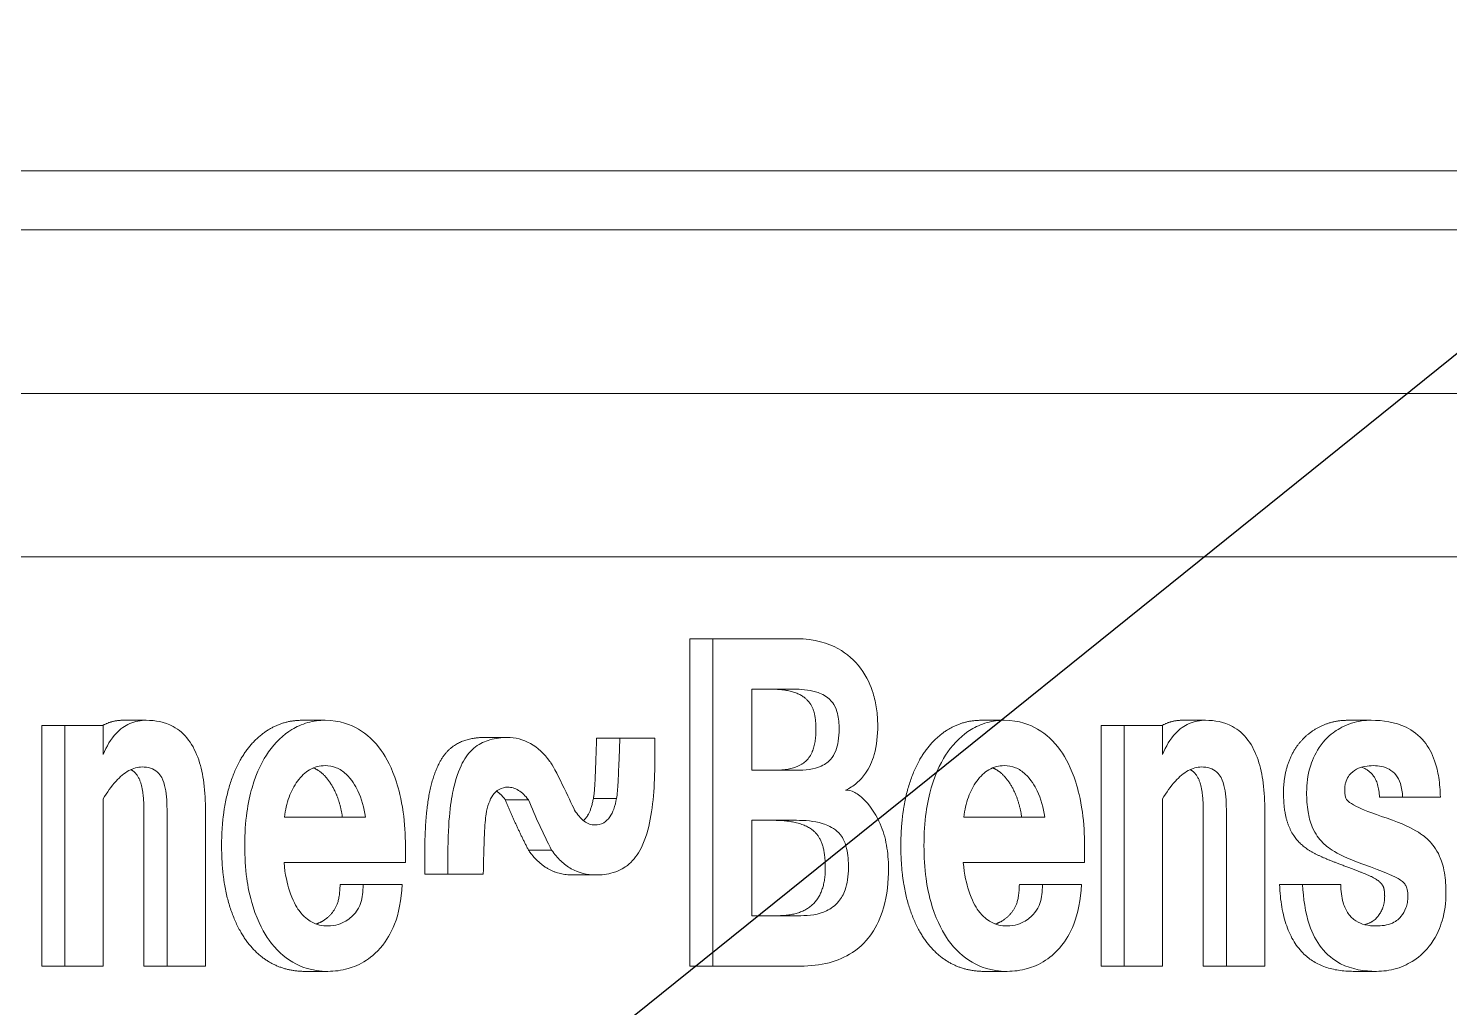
# Model space of a CAD drawing. Header units: inches. Extents: x 20 to 536, y 8 to 344.
# Drawn here: x 293.986 to 296.158, y 112.837 to 114.333 of the extents above; entities that cross this region are included whole.
import ezdxf

# ---------------------------------------------------------------- set-up
doc = ezdxf.new("R2010")
doc.units = ezdxf.units.IN
doc.header["$LTSCALE"] = 16
doc.header["$MEASUREMENT"] = 0
doc.layers.add('Symbol (ANSI)', color=7, linetype='Continuous', lineweight=25)
doc.layers.add('Visible (ANSI)', color=7, linetype='Continuous', lineweight=50)
doc.styles.add('Standard D-E', font='arial.ttf')
doc.dimstyles.new('in [mm] D-E NeptuneBenson$7', dxfattribs={"dimscale": 16, "dimtxt": 0.15, "dimasz": 0.098425, "dimexe": 0.125, "dimexo": 0.063, "dimgap": 0.031496, "dimtad": 0, "dimtih": 1, "dimtoh": 1, "dimdec": 4, "dimrnd": 1e-08, "dimzin": 3, "dimdsep": 46, "dimlunit": 5, "dimtxsty": 'Standard D-E', "dimcen": 0.09, "dimdle": 0.393701, "dimclrd": 256, "dimclre": 256, "dimclrt": 256, "dimadec": 1, "dimazin": 1, "dimtfac": 1, "dimtofl": 0, "dimtmove": 0, "dimatfit": 3, "dimfxl": 1, "dimfrac": 1, "dimtolj": 1, "dimtzin": 4, "dimlwd": -1, "dimlwe": -1, "dimarcsym": 0})

msp = doc.modelspace()

# ---------------------------------------------------------------- linework, layer by layer
at = {"layer": 'Visible (ANSI)', "linetype": 'Continuous', "lineweight": 18}
for p, q in [((299.15439, 114.11565), (290.10342, 114.11565)), ((290.05746, 114.02565), (299.6034, 114.02565)), ((290.65408, 113.77562), (299.00678, 113.77562)), ((292.57652, 113.52562), (297.08433, 113.52562)), ((294.9965, 112.90062), (294.9965, 113.40062)), ((294.9965, 113.40062), (295.03186, 113.40062)), ((295.03186, 113.40062), (295.03186, 112.90062)), ((295.15961, 113.40062), (295.03186, 113.40062)), ((295.09162, 113.3237), (295.15531, 113.3237)), ((295.09162, 113.19971), (295.09162, 113.3237)), ((294.00644, 112.90062), (294.00644, 113.26803)), ((294.00644, 113.26803), (294.04179, 113.26803)), ((294.10012, 113.26803), (294.04179, 113.26803)), ((294.04179, 113.26803), (294.04179, 112.90062)), ((294.10012, 113.224), (294.10012, 113.26803)), ((294.13061, 113.27612), (294.16596, 113.27612)), ((294.40385, 113.27612), (294.43921, 113.27612)), ((295.44187, 113.27612), (295.47722, 113.27612)), ((295.62529, 112.90062), (295.62529, 113.26803)), ((295.62529, 113.26803), (295.66065, 113.26803)), ((295.71897, 113.26803), (295.66065, 113.26803)), ((295.66065, 113.26803), (295.66065, 112.90062)), ((295.71897, 113.224), (295.71897, 113.26803)), ((295.74946, 113.27612), (295.78482, 113.27612)), ((296.00267, 113.27612), (296.03802, 113.27612)), ((294.68246, 113.24981), (294.71782, 113.24981)), ((294.85423, 113.2488), (294.88958, 113.2488)), ((294.94326, 113.2488), (294.88958, 113.2488)), ((294.94326, 113.21894), (294.94326, 113.2488)), ((295.15925, 113.19971), (295.09162, 113.19971)), ((294.10012, 112.90062), (294.10012, 113.15619)), ((294.71467, 113.15467), (294.75002, 113.15467)), ((294.84922, 113.15669), (294.88457, 113.15669)), ((295.2348, 113.16936), (295.23571, 113.16936)), ((295.71897, 112.90062), (295.71897, 113.15619)), ((296.05062, 113.15872), (296.08597, 113.15872)), ((296.08597, 113.15872), (296.14359, 113.15872)), ((294.16246, 112.90062), (294.16246, 113.13493)), ((294.19781, 113.13493), (294.19781, 112.90062)), ((294.2565, 112.90062), (294.2565, 113.13746)), ((294.50111, 113.12835), (294.3773, 113.12835)), ((295.53913, 113.12835), (295.41532, 113.12835)), ((295.78131, 112.90062), (295.78131, 113.13493)), ((295.81667, 113.13493), (295.81667, 112.90062)), ((295.87535, 112.90062), (295.87535, 113.13746)), ((295.09162, 113.12329), (295.15961, 113.12329)), ((295.09162, 112.97754), (295.09162, 113.12329)), ((294.56195, 113.05902), (294.56195, 113.08382)), ((294.59157, 113.0408), (294.59157, 113.07117)), ((294.62692, 113.07117), (294.62692, 113.0408)), ((294.7501, 113.07774), (294.78545, 113.07774)), ((295.59996, 113.05902), (295.59996, 113.08382)), ((294.37658, 113.05902), (294.56195, 113.05902)), ((295.4146, 113.05902), (295.59996, 113.05902)), ((294.46218, 113.02511), (294.49754, 113.02511)), ((294.5573, 113.02511), (294.49754, 113.02511)), ((294.59157, 113.0408), (294.62692, 113.0408)), ((294.62692, 113.0408), (294.68096, 113.0408)), ((294.81701, 113.03979), (294.85237, 113.03979)), ((295.5002, 113.02511), (295.53555, 113.02511)), ((295.59531, 113.02511), (295.53555, 113.02511)), ((295.89782, 113.02511), (295.93317, 113.02511)), ((295.9915, 113.02511), (295.93317, 113.02511)), ((295.16605, 112.97754), (295.09162, 112.97754)), ((294.00644, 112.90062), (294.04179, 112.90062)), ((294.04179, 112.90062), (294.10012, 112.90062)), ((294.16246, 112.90062), (294.19781, 112.90062)), ((294.19781, 112.90062), (294.2565, 112.90062)), ((294.40815, 112.89252), (294.4435, 112.89252)), ((294.9965, 112.90062), (295.03186, 112.90062)), ((295.03186, 112.90062), (295.16605, 112.90062)), ((295.44616, 112.89252), (295.48152, 112.89252)), ((295.62529, 112.90062), (295.66065, 112.90062)), ((295.66065, 112.90062), (295.71897, 112.90062)), ((295.78131, 112.90062), (295.81667, 112.90062)), ((295.81667, 112.90062), (295.87535, 112.90062)), ((296.01054, 112.89252), (296.04589, 112.89252))]:
    msp.add_line(p, q, dxfattribs=at)
for points, degree, knots in [([(295.28378, 113.26803), (295.28378, 113.2767), (295.28322, 113.28532), (295.28082, 113.302), (295.27905, 113.30992), (295.27326, 113.32834), (295.2675, 113.34237), (295.24863, 113.36759), (295.23724, 113.37789), (295.20802, 113.39386), (295.18749, 113.40062), (295.15961, 113.40062)], 3, [-1.370222, -1.370222, -1.370222, -1.370222, -1.1336769, -1.1336769, -0.906032, -0.906032, -0.5838602, -0.5838602, -0.3005043, -0.3005043, 0, 0, 0, 0]), ([(295.15531, 113.3237), (295.16601, 113.3237), (295.17802, 113.32283), (295.19372, 113.31826), (295.20081, 113.31565), (295.21154, 113.30748), (295.21459, 113.30367), (295.21975, 113.29543), (295.22132, 113.29068), (295.22415, 113.27889), (295.22474, 113.27044), (295.22474, 113.26246)], 3, [-0.21788398, -0.21788398, -0.21788398, -0.21788398, -0.15149232, -0.15149232, -0.11874939, -0.11874939, -0.09464191, -0.09464191, -0.06081224, -0.06081224, 0, 0, 0, 0]), ([(294.16596, 113.27612), (294.15746, 113.27612), (294.14898, 113.27466), (294.13327, 113.26784), (294.1263, 113.26289), (294.11182, 113.24746), (294.10532, 113.23642), (294.10012, 113.224)], 3, [-0.28699786, -0.28699786, -0.28699786, -0.28699786, -0.19530538, -0.19530538, -0.10997007, -0.10997007, 0, 0, 0, 0]), ([(294.2565, 113.13746), (294.2565, 113.15178), (294.25578, 113.1664), (294.25229, 113.19253), (294.24981, 113.20444), (294.24228, 113.22694), (294.23725, 113.2372), (294.22389, 113.25512), (294.21587, 113.26192), (294.19406, 113.27369), (294.1798, 113.27612), (294.16596, 113.27612)], 3, [-0.54983804, -0.54983804, -0.54983804, -0.54983804, -0.44076065, -0.44076065, -0.34737427, -0.34737427, -0.25125884, -0.25125884, -0.14914917, -0.14914917, 0, 0, 0, 0]), ([(294.43921, 113.27612), (294.43036, 113.27612), (294.42157, 113.27501), (294.40347, 113.26994), (294.3955, 113.26614), (294.37513, 113.25374), (294.36311, 113.24243), (294.34443, 113.21576), (294.33502, 113.19851), (294.32146, 113.15129), (294.31647, 113.12296), (294.31647, 113.08432)], 3, [-1.4919316, -1.4919316, -1.4919316, -1.4919316, -1.2903014, -1.2903014, -1.0712515, -1.0712515, -0.6411915, -0.6411915, -0.2943902, -0.2943902, 0, 0, 0, 0]), ([(294.56195, 113.08382), (294.56195, 113.10129), (294.56093, 113.11882), (294.55569, 113.15637), (294.55162, 113.17126), (294.54147, 113.20301), (294.53297, 113.2187), (294.51486, 113.24434), (294.50322, 113.25509), (294.47864, 113.26938), (294.46214, 113.27612), (294.43921, 113.27612)], 3, [-0.95374288, -0.95374288, -0.95374288, -0.95374288, -0.86423892, -0.86423892, -0.75775194, -0.75775194, -0.52950742, -0.52950742, -0.24718032, -0.24718032, 0, 0, 0, 0]), ([(295.22474, 113.26246), (295.22474, 113.25637), (295.22437, 113.25018), (295.22263, 113.23904), (295.22138, 113.23401), (295.21753, 113.22421), (295.2149, 113.21979), (295.20892, 113.21309), (295.20459, 113.20926), (295.18624, 113.20122), (295.17257, 113.19971), (295.15925, 113.19971)], 3, [-0.57094697, -0.57094697, -0.57094697, -0.57094697, -0.45361238, -0.45361238, -0.35124457, -0.35124457, -0.23793649, -0.23793649, -0.14355336, -0.14355336, 0, 0, 0, 0]), ([(295.23475, 113.16934), (295.24068, 113.17222), (295.24644, 113.17583), (295.25671, 113.18455), (295.26123, 113.18946), (295.27096, 113.20349), (295.2753, 113.21304), (295.28229, 113.23779), (295.28378, 113.25295), (295.28378, 113.26803)], 3, [-0.33200445, -0.33200445, -0.33200445, -0.33200445, -0.26455828, -0.26455828, -0.20299351, -0.20299351, -0.11486081, -0.11486081, 0, 0, 0, 0]), ([(295.47722, 113.27612), (295.46838, 113.27612), (295.45959, 113.27501), (295.44149, 113.26994), (295.43352, 113.26614), (295.41315, 113.25374), (295.40112, 113.24243), (295.38244, 113.21576), (295.37303, 113.19851), (295.35948, 113.15129), (295.35448, 113.12296), (295.35448, 113.08432)], 3, [-1.4919316, -1.4919316, -1.4919316, -1.4919316, -1.2903014, -1.2903014, -1.0712515, -1.0712515, -0.6411915, -0.6411915, -0.2943902, -0.2943902, 0, 0, 0, 0]), ([(295.59996, 113.08382), (295.59996, 113.10129), (295.59895, 113.11882), (295.59371, 113.15637), (295.58963, 113.17126), (295.57949, 113.20301), (295.57099, 113.2187), (295.55288, 113.24434), (295.54123, 113.25509), (295.51666, 113.26938), (295.50016, 113.27612), (295.47722, 113.27612)], 3, [-0.95374288, -0.95374288, -0.95374288, -0.95374288, -0.86423892, -0.86423892, -0.75775194, -0.75775194, -0.52950742, -0.52950742, -0.24718032, -0.24718032, 0, 0, 0, 0]), ([(295.78482, 113.27612), (295.77631, 113.27612), (295.76783, 113.27466), (295.75213, 113.26784), (295.74515, 113.26289), (295.73067, 113.24746), (295.72418, 113.23642), (295.71897, 113.224)], 3, [-0.28699786, -0.28699786, -0.28699786, -0.28699786, -0.19530538, -0.19530538, -0.10997007, -0.10997007, 0, 0, 0, 0]), ([(295.87535, 113.13746), (295.87535, 113.15178), (295.87463, 113.1664), (295.87115, 113.19253), (295.86867, 113.20444), (295.86113, 113.22694), (295.85611, 113.2372), (295.84275, 113.25512), (295.83472, 113.26192), (295.81292, 113.27369), (295.79866, 113.27612), (295.78482, 113.27612)], 3, [-0.54983804, -0.54983804, -0.54983804, -0.54983804, -0.44076065, -0.44076065, -0.34737427, -0.34737427, -0.25125884, -0.25125884, -0.14914917, -0.14914917, 0, 0, 0, 0]), ([(296.03802, 113.27612), (296.02795, 113.27612), (296.01788, 113.27479), (295.99682, 113.26811), (295.98816, 113.26296), (295.97548, 113.25405), (295.96652, 113.24649), (295.95126, 113.2239), (295.94702, 113.213), (295.94088, 113.19211), (295.93926, 113.17915), (295.93926, 113.1658)], 3, [-0.38018483, -0.38018483, -0.38018483, -0.38018483, -0.3198985, -0.3198985, -0.251009, -0.251009, -0.1723725, -0.1723725, -0.1017229, -0.1017229, 0, 0, 0, 0]), ([(296.14359, 113.15872), (296.1434, 113.16874), (296.14265, 113.17881), (296.13972, 113.19743), (296.13769, 113.20601), (296.13089, 113.22545), (296.12556, 113.2353), (296.11075, 113.25356), (296.10123, 113.26058), (296.07441, 113.27357), (296.05562, 113.27612), (296.03802, 113.27612)], 3, [-0.54588742, -0.54588742, -0.54588742, -0.54588742, -0.46963717, -0.46963717, -0.40090481, -0.40090481, -0.30477701, -0.30477701, -0.18967669, -0.18967669, 0, 0, 0, 0]), ([(294.71782, 113.24981), (294.70889, 113.24981), (294.69982, 113.24881), (294.68389, 113.24417), (294.67623, 113.24096), (294.66194, 113.23002), (294.65587, 113.22276), (294.64586, 113.20521), (294.64008, 113.19194), (294.63154, 113.15438), (294.62692, 113.12443), (294.62692, 113.07117)], 3, [-2.3834325, -2.3834325, -2.3834325, -2.3834325, -1.8060438, -1.8060438, -1.3327779, -1.3327779, -0.8613347, -0.8613347, -0.4059085, -0.4059085, 0, 0, 0, 0]), ([(294.78259, 113.21337), (294.77394, 113.22512), (294.76412, 113.23443), (294.74173, 113.24703), (294.72992, 113.24981), (294.71782, 113.24981)], 3, [-0.2596696, -0.2596696, -0.2596696, -0.2596696, -0.13042883, -0.13042883, 0, 0, 0, 0]), ([(294.88958, 113.2488), (294.88794, 113.2004), (294.88727, 113.1859), (294.8865, 113.17168), (294.88575, 113.1627), (294.88457, 113.15669)], 3, [-0.073344423, -0.073344423, -0.073344423, -0.073344423, -0.047519074, -0.047519074, 0, 0, 0, 0]), ([(294.85237, 113.03979), (294.86136, 113.03979), (294.87052, 113.0408), (294.89079, 113.04682), (294.89795, 113.05182), (294.90867, 113.06016), (294.91493, 113.06776), (294.92713, 113.08946), (294.93187, 113.10416), (294.94143, 113.14854), (294.94326, 113.18405), (294.94326, 113.21894)], 3, [-0.58963682, -0.58963682, -0.58963682, -0.58963682, -0.55353283, -0.55353283, -0.50652615, -0.50652615, -0.40328783, -0.40328783, -0.26584205, -0.26584205, 0, 0, 0, 0]), ([(294.10012, 113.15619), (294.10605, 113.16588), (294.11265, 113.17522), (294.12584, 113.18965), (294.13243, 113.19536), (294.14595, 113.2028), (294.15262, 113.20477), (294.15952, 113.20477)], 3, [-0.25414778, -0.25414778, -0.25414778, -0.25414778, -0.15637481, -0.15637481, -0.07435436, -0.07435436, 0, 0, 0, 0]), ([(294.16246, 113.13493), (294.16246, 113.1744), (294.14945, 113.19694), (294.14239, 113.20073)], 2, [0, 0, 0, 1, 1.4841124, 1.4841124, 1.4841124]), ([(294.15952, 113.20477), (294.1639, 113.20477), (294.1684, 113.20426), (294.17633, 113.2017), (294.17989, 113.19984), (294.18614, 113.19428), (294.1882, 113.19123), (294.1921, 113.18388), (294.19376, 113.17811), (294.19709, 113.16137), (294.19781, 113.14804), (294.19781, 113.13493)], 3, [-0.24371502, -0.24371502, -0.24371502, -0.24371502, -0.20910445, -0.20910445, -0.17940168, -0.17940168, -0.15075746, -0.15075746, -0.09989135, -0.09989135, 0, 0, 0, 0]), ([(294.3773, 113.12835), (294.3786, 113.13892), (294.38084, 113.14914), (294.38759, 113.16781), (294.39186, 113.17592), (294.40278, 113.1908), (294.40891, 113.1965), (294.42312, 113.20485), (294.43105, 113.20679), (294.43921, 113.20679)], 3, [-0.31166749, -0.31166749, -0.31166749, -0.31166749, -0.23705054, -0.23705054, -0.16576507, -0.16576507, -0.0878526, -0.0878526, 0, 0, 0, 0]), ([(294.46576, 113.12835), (294.46075, 113.16226), (294.43428, 113.19806), (294.42151, 113.20337)], 2, [0, 0, 0, 1, 1.6077222, 1.6077222, 1.6077222]), ([(294.43921, 113.20679), (294.44501, 113.20679), (294.45076, 113.20581), (294.46168, 113.20144), (294.46667, 113.19823), (294.47993, 113.18594), (294.48589, 113.17555), (294.49522, 113.15623), (294.49899, 113.14273), (294.50111, 113.12835)], 3, [-0.25145744, -0.25145744, -0.25145744, -0.25145744, -0.21404187, -0.21404187, -0.17828382, -0.17828382, -0.11189925, -0.11189925, 0, 0, 0, 0]), ([(294.82052, 113.13898), (294.81818, 113.14398), (294.79256, 113.19867), (294.78394, 113.21186), (294.7834, 113.21262), (294.78285, 113.21318), (294.78271, 113.2133), (294.78259, 113.21337)], 3, [-0.081233848, -0.081233848, -0.081233848, -0.081233848, -0.006321127, -0.006321127, -0.00143225, -0.00143225, 0, 0, 0, 0]), ([(295.41532, 113.12835), (295.41661, 113.13892), (295.41885, 113.14914), (295.42561, 113.16781), (295.42987, 113.17592), (295.4408, 113.1908), (295.44693, 113.1965), (295.46114, 113.20485), (295.46907, 113.20679), (295.47722, 113.20679)], 3, [-0.31166749, -0.31166749, -0.31166749, -0.31166749, -0.23705054, -0.23705054, -0.16576507, -0.16576507, -0.0878526, -0.0878526, 0, 0, 0, 0]), ([(295.50378, 113.12835), (295.49877, 113.16226), (295.4723, 113.19806), (295.45952, 113.20337)], 2, [0, 0, 0, 1, 1.6077222, 1.6077222, 1.6077222]), ([(295.47722, 113.20679), (295.48303, 113.20679), (295.48878, 113.20581), (295.4997, 113.20144), (295.50469, 113.19823), (295.51794, 113.18594), (295.5239, 113.17555), (295.53324, 113.15623), (295.53701, 113.14273), (295.53913, 113.12835)], 3, [-0.25145744, -0.25145744, -0.25145744, -0.25145744, -0.21404187, -0.21404187, -0.17828382, -0.17828382, -0.11189925, -0.11189925, 0, 0, 0, 0]), ([(295.71897, 113.15619), (295.7249, 113.16588), (295.7315, 113.17522), (295.7447, 113.18965), (295.75129, 113.19536), (295.76481, 113.2028), (295.77148, 113.20477), (295.77838, 113.20477)], 3, [-0.25414778, -0.25414778, -0.25414778, -0.25414778, -0.15637481, -0.15637481, -0.07435436, -0.07435436, 0, 0, 0, 0]), ([(295.78131, 113.13493), (295.78131, 113.1744), (295.7683, 113.19694), (295.76125, 113.20073)], 2, [0, 0, 0, 1, 1.4841124, 1.4841124, 1.4841124]), ([(295.77838, 113.20477), (295.78275, 113.20477), (295.78726, 113.20426), (295.79518, 113.2017), (295.79875, 113.19984), (295.80499, 113.19428), (295.80705, 113.19123), (295.81096, 113.18388), (295.81261, 113.17811), (295.81595, 113.16137), (295.81667, 113.14804), (295.81667, 113.13493)], 3, [-0.24371502, -0.24371502, -0.24371502, -0.24371502, -0.20910445, -0.20910445, -0.17940168, -0.17940168, -0.15075746, -0.15075746, -0.09989135, -0.09989135, 0, 0, 0, 0]), ([(295.99759, 113.17086), (295.99759, 113.17302), (295.99773, 113.17517), (295.99838, 113.17931), (295.99885, 113.18126), (296.00069, 113.18663), (296.00239, 113.18963), (296.00762, 113.19619), (296.01161, 113.19917), (296.02359, 113.20549), (296.03273, 113.20679), (296.04124, 113.20679)], 3, [-0.1993324, -0.1993324, -0.1993324, -0.1993324, -0.18286786, -0.18286786, -0.16704919, -0.16704919, -0.13742315, -0.13742315, -0.09174875, -0.09174875, 0, 0, 0, 0]), ([(296.04124, 113.20679), (296.04981, 113.20679), (296.05822, 113.20534), (296.06914, 113.1992), (296.07262, 113.19636), (296.07851, 113.18888), (296.08077, 113.18452), (296.08462, 113.17304), (296.08565, 113.16589), (296.08597, 113.15872)], 3, [-0.22338557, -0.22338557, -0.22338557, -0.22338557, -0.14005983, -0.14005983, -0.09676592, -0.09676592, -0.05477189, -0.05477189, 0, 0, 0, 0]), ([(294.68525, 113.13291), (294.68625, 113.13859), (294.68761, 113.14426), (294.69114, 113.15399), (294.69318, 113.15818), (294.69842, 113.16556), (294.70152, 113.16847), (294.70932, 113.17294), (294.71391, 113.1739), (294.71853, 113.1739)], 3, [-0.17401034, -0.17401034, -0.17401034, -0.17401034, -0.12936578, -0.12936578, -0.09065897, -0.09065897, -0.0497718, -0.0497718, 0, 0, 0, 0]), ([(294.71853, 113.1739), (294.72132, 113.1739), (294.72408, 113.1735), (294.72956, 113.17188), (294.73223, 113.17067), (294.74046, 113.16564), (294.74552, 113.16058), (294.75002, 113.15467)], 3, [-0.12657462, -0.12657462, -0.12657462, -0.12657462, -0.09654482, -0.09654482, -0.06622492, -0.06622492, 0, 0, 0, 0]), ([(294.75002, 113.15467), (294.75536, 113.14164), (294.76094, 113.12882), (294.77276, 113.10317), (294.779, 113.09035), (294.78545, 113.07774)], 3, [-0.23324276, -0.23324276, -0.23324276, -0.23324276, -0.11854585, -0.11854585, 0, 0, 0, 0]), ([(294.8341, 113.12288), (294.83574, 113.12432), (294.84564, 113.13594), (294.84922, 113.15669)], 2, [0.8223436, 0.8223436, 0.8223436, 1, 2, 2, 2]), ([(294.88457, 113.15669), (294.88361, 113.15109), (294.88228, 113.1455), (294.87884, 113.13595), (294.87685, 113.13185), (294.87169, 113.1246), (294.86852, 113.1217), (294.86068, 113.11719), (294.856, 113.11621), (294.85129, 113.11621)], 3, [-0.17274752, -0.17274752, -0.17274752, -0.17274752, -0.12892677, -0.12892677, -0.09125466, -0.09125466, -0.05069558, -0.05069558, 0, 0, 0, 0]), ([(295.30024, 113.05042), (295.30024, 113.06219), (295.2992, 113.07378), (295.29507, 113.09687), (295.29208, 113.10751), (295.28259, 113.12959), (295.27505, 113.14225), (295.25644, 113.16149), (295.25101, 113.16477), (295.24347, 113.16843), (295.23916, 113.16953), (295.23475, 113.16934)], 3, [-0.23640494, -0.23640494, -0.23640494, -0.23640494, -0.1893821, -0.1893821, -0.14123145, -0.14123145, -0.08584592, -0.08584592, -0.04752019, -0.04752019, 0, 0, 0, 0]), ([(295.93926, 113.1658), (295.93926, 113.15598), (295.93984, 113.1459), (295.94256, 113.1292), (295.94445, 113.12122), (295.95271, 113.10151), (295.95866, 113.09453), (295.96822, 113.08444), (295.97876, 113.0732), (296.02371, 113.057)], 3, [-1.2875863, -1.2875863, -1.2875863, -1.2875863, -1.0076389, -1.0076389, -0.799535, -0.799535, -0.4999173, -0.4999173, 0, 0, 0, 0]), ([(296.06236, 113.12633), (296.03745, 113.13478), (296.02433, 113.14003), (296.0089, 113.14765), (296.00522, 113.15012), (296.00161, 113.15355), (296.0005, 113.15478), (295.99926, 113.15685), (295.9989, 113.15763), (295.99757, 113.16233), (295.99759, 113.1667), (295.99759, 113.17086)], 3, [-0.13142024, -0.13142024, -0.13142024, -0.13142024, -0.08573718, -0.08573718, -0.05237585, -0.05237585, -0.03859982, -0.03859982, -0.03172813, -0.03172813, 0, 0, 0, 0]), ([(294.68096, 113.0408), (294.68132, 113.05967), (294.6819, 113.08338), (294.68341, 113.11488), (294.6842, 113.12638), (294.68525, 113.13291)], 3, [-0.12909353, -0.12909353, -0.12909353, -0.12909353, -0.05099445, -0.05099445, 0, 0, 0, 0]), ([(294.85129, 113.11621), (294.84855, 113.11621), (294.84586, 113.11668), (294.84047, 113.1186), (294.83786, 113.12005), (294.82971, 113.12609), (294.82476, 113.13223), (294.82052, 113.13898)], 3, [-0.12863255, -0.12863255, -0.12863255, -0.12863255, -0.09912652, -0.09912652, -0.06883712, -0.06883712, 0, 0, 0, 0]), ([(295.15961, 113.12329), (295.17215, 113.12329), (295.18671, 113.1223), (295.20277, 113.11737), (295.21159, 113.11452), (295.22199, 113.10652), (295.22608, 113.10286), (295.23325, 113.09104), (295.23504, 113.08512), (295.23833, 113.07084), (295.23905, 113.06036), (295.23905, 113.05042)], 3, [-0.6272169, -0.6272169, -0.6272169, -0.6272169, -0.26355814, -0.26355814, -0.15353099, -0.15353099, -0.11423277, -0.11423277, -0.07579761, -0.07579761, 0, 0, 0, 0]), ([(296.15218, 113.01246), (296.15218, 113.02276), (296.1515, 113.03319), (296.1478, 113.05456), (296.14498, 113.06255), (296.13729, 113.08013), (296.13098, 113.08735), (296.1215, 113.09698), (296.10866, 113.11056), (296.06236, 113.12633)], 3, [-1.2657917, -1.2657917, -1.2657917, -1.2657917, -1.0996458, -1.0996458, -0.9109767, -0.9109767, -0.5131931, -0.5131931, 0, 0, 0, 0]), ([(294.31647, 113.08432), (294.31647, 113.06756), (294.31739, 113.05067), (294.32112, 113.02333), (294.32379, 113.00821), (294.33694, 112.96646), (294.34643, 112.95051), (294.36405, 112.92563), (294.37618, 112.91444), (294.40154, 112.89976), (294.41889, 112.89252), (294.4435, 112.89252)], 3, [-1.1520732, -1.1520732, -1.1520732, -1.1520732, -0.9328917, -0.9328917, -0.7880369, -0.7880369, -0.5752915, -0.5752915, -0.2652163, -0.2652163, 0, 0, 0, 0]), ([(294.78545, 113.07774), (294.78977, 113.07156), (294.79446, 113.06599), (294.80455, 113.0564), (294.80984, 113.05244), (294.8272, 113.04259), (294.83967, 113.03979), (294.85237, 113.03979)], 3, [-0.26781171, -0.26781171, -0.26781171, -0.26781171, -0.20158046, -0.20158046, -0.13679537, -0.13679537, 0, 0, 0, 0]), ([(295.35448, 113.08432), (295.35448, 113.06756), (295.35541, 113.05067), (295.35914, 113.02333), (295.3618, 113.00821), (295.37496, 112.96646), (295.38444, 112.95051), (295.40206, 112.92563), (295.4142, 112.91444), (295.43955, 112.89976), (295.45691, 112.89252), (295.48152, 112.89252)], 3, [-1.1520732, -1.1520732, -1.1520732, -1.1520732, -0.9328917, -0.9328917, -0.7880369, -0.7880369, -0.5752915, -0.5752915, -0.2652163, -0.2652163, 0, 0, 0, 0]), ([(294.4435, 112.96185), (294.435, 112.96185), (294.42658, 112.96361), (294.41347, 112.97082), (294.40658, 112.97575), (294.39542, 112.99094), (294.38962, 113.00022), (294.38232, 113.02412), (294.37769, 113.0407), (294.37658, 113.05902)], 3, [-1.9615665, -1.9615665, -1.9615665, -1.9615665, -1.0582577, -1.0582577, -0.4670175, -0.4670175, -0.1401197, -0.1401197, 0, 0, 0, 0]), ([(295.16605, 112.90062), (295.18057, 112.90062), (295.1954, 112.90205), (295.22185, 112.90897), (295.23389, 112.91389), (295.25908, 112.93053), (295.2682, 112.94119), (295.28229, 112.96141), (295.28842, 112.97477), (295.29816, 113.00903), (295.30024, 113.02974), (295.30024, 113.05042)], 3, [-0.53495775, -0.53495775, -0.53495775, -0.53495775, -0.44787355, -0.44787355, -0.37373116, -0.37373116, -0.28123866, -0.28123866, -0.15754897, -0.15754897, 0, 0, 0, 0]), ([(295.23905, 113.05042), (295.23905, 113.04438), (295.23867, 113.03832), (295.23695, 113.02705), (295.23571, 113.02187), (295.23148, 113.01012), (295.22814, 113.00424), (295.21861, 112.9928), (295.2122, 112.98828), (295.19319, 112.97926), (295.179, 112.97754), (295.16605, 112.97754)], 3, [-0.36121747, -0.36121747, -0.36121747, -0.36121747, -0.31540639, -0.31540639, -0.27371794, -0.27371794, -0.21535664, -0.21535664, -0.13952164, -0.13952164, 0, 0, 0, 0]), ([(295.48152, 112.96185), (295.47302, 112.96185), (295.4646, 112.96361), (295.45149, 112.97082), (295.4446, 112.97575), (295.43344, 112.99094), (295.42763, 113.00022), (295.42034, 113.02412), (295.41571, 113.0407), (295.4146, 113.05902)], 3, [-1.9615665, -1.9615665, -1.9615665, -1.9615665, -1.0582577, -1.0582577, -0.4670175, -0.4670175, -0.1401197, -0.1401197, 0, 0, 0, 0]), ([(296.02371, 113.057), (296.06216, 113.04239), (296.06928, 113.03925), (296.07876, 113.0347), (296.08344, 113.03191), (296.08844, 113.02708), (296.08986, 113.02544), (296.09156, 113.02244), (296.09234, 113.02077), (296.09364, 113.01441), (296.09385, 113.01046), (296.09385, 113.00689)], 3, [-0.25725817, -0.25725817, -0.25725817, -0.25725817, -0.18813961, -0.18813961, -0.0889801, -0.0889801, -0.05025383, -0.05025383, -0.02716615, -0.02716615, 0, 0, 0, 0]), ([(294.42561, 112.96483), (294.42672, 112.96522), (294.43749, 112.96944), (294.45252, 112.98361), (294.46147, 113.00285), (294.46218, 113.02511)], 2, [0.8857249, 0.8857249, 0.8857249, 1, 2, 3, 4, 4, 4]), ([(294.4435, 112.89252), (294.45391, 112.89252), (294.46427, 112.89386), (294.48248, 112.89911), (294.49231, 112.90292), (294.5105, 112.91479), (294.52107, 112.92318), (294.53874, 112.94853), (294.5434, 112.95934), (294.55181, 112.98083), (294.55545, 113.00195), (294.5573, 113.02511)], 3, [-0.51058672, -0.51058672, -0.51058672, -0.51058672, -0.39585732, -0.39585732, -0.30581684, -0.30581684, -0.23379286, -0.23379286, -0.17764071, -0.17764071, 0, 0, 0, 0]), ([(294.49754, 113.02511), (294.49719, 113.01427), (294.49615, 113.00485), (294.49381, 112.99698), (294.49206, 112.99121), (294.48285, 112.97824), (294.47723, 112.97313), (294.46454, 112.96566), (294.45509, 112.96185), (294.4435, 112.96185)], 3, [-1.3567512, -1.3567512, -1.3567512, -1.3567512, -0.3873837, -0.3873837, -0.2508201, -0.2508201, -0.1248926, -0.1248926, 0, 0, 0, 0]), ([(295.46363, 112.96483), (295.46474, 112.96522), (295.47551, 112.96944), (295.49053, 112.98361), (295.49948, 113.00285), (295.5002, 113.02511)], 2, [0.8857249, 0.8857249, 0.8857249, 1, 2, 3, 4, 4, 4]), ([(295.48152, 112.89252), (295.49193, 112.89252), (295.50228, 112.89386), (295.52049, 112.89911), (295.53033, 112.90292), (295.54851, 112.91479), (295.55909, 112.92318), (295.57676, 112.94853), (295.58142, 112.95934), (295.58983, 112.98083), (295.59347, 113.00195), (295.59531, 113.02511)], 3, [-0.51058672, -0.51058672, -0.51058672, -0.51058672, -0.39585732, -0.39585732, -0.30581684, -0.30581684, -0.23379286, -0.23379286, -0.17764071, -0.17764071, 0, 0, 0, 0]), ([(295.53555, 113.02511), (295.5352, 113.01427), (295.53416, 113.00485), (295.53182, 112.99698), (295.53008, 112.99121), (295.52087, 112.97824), (295.51524, 112.97313), (295.50255, 112.96566), (295.49311, 112.96185), (295.48152, 112.96185)], 3, [-1.3567512, -1.3567512, -1.3567512, -1.3567512, -0.3873837, -0.3873837, -0.2508201, -0.2508201, -0.1248926, -0.1248926, 0, 0, 0, 0]), ([(295.93317, 113.02511), (295.93409, 113.00389), (295.93707, 112.9825), (295.94805, 112.95026), (295.95397, 112.93872), (295.97016, 112.91785), (295.98026, 112.90986), (296.00842, 112.89542), (296.02762, 112.89252), (296.04589, 112.89252)], 3, [-0.59438034, -0.59438034, -0.59438034, -0.59438034, -0.43251436, -0.43251436, -0.32221188, -0.32221188, -0.19691631, -0.19691631, 0, 0, 0, 0]), ([(296.04554, 112.96185), (296.03984, 112.96185), (296.03401, 112.96239), (296.02365, 112.96501), (296.01892, 112.96687), (296.0102, 112.97245), (296.00625, 112.9761), (295.9995, 112.98566), (295.99694, 112.99127), (295.99259, 113.00624), (295.99161, 113.01574), (295.9915, 113.02511)], 3, [-0.28766975, -0.28766975, -0.28766975, -0.28766975, -0.22628413, -0.22628413, -0.17429096, -0.17429096, -0.12317528, -0.12317528, -0.07139216, -0.07139216, 0, 0, 0, 0]), ([(296.02795, 112.96393), (296.03985, 112.96708), (296.05849, 112.98817), (296.05849, 113.00689)], 2, [0.3969709, 0.3969709, 0.3969709, 1, 2, 2, 2]), ([(296.09385, 113.00689), (296.09385, 113.00388), (296.09362, 113.0009), (296.09266, 112.9951), (296.09195, 112.99235), (296.0891, 112.98446), (296.08638, 112.97998), (296.08088, 112.97337), (296.07708, 112.96943), (296.06255, 112.96289), (296.05366, 112.96185), (296.04554, 112.96185)], 3, [-0.37407352, -0.37407352, -0.37407352, -0.37407352, -0.32070998, -0.32070998, -0.2684757, -0.2684757, -0.16378491, -0.16378491, -0.08757363, -0.08757363, 0, 0, 0, 0]), ([(296.04589, 112.89252), (296.05611, 112.89252), (296.06634, 112.8938), (296.08758, 112.90012), (296.09638, 112.90495), (296.11266, 112.91566), (296.12181, 112.9241), (296.13855, 112.94743), (296.14339, 112.96023), (296.15026, 112.98348), (296.15218, 112.99771), (296.15218, 113.01246)], 3, [-0.34325641, -0.34325641, -0.34325641, -0.34325641, -0.30358155, -0.30358155, -0.25897778, -0.25897778, -0.19201791, -0.19201791, -0.11243143, -0.11243143, 0, 0, 0, 0])]:
    msp.add_open_spline(points, degree=degree, knots=knots, dxfattribs=at)
for points in [[(295.18938, 113.26246), (295.18938, 113.27866), (295.18294, 113.30042), (295.16719, 113.3156), (295.14, 113.3237), (295.11996, 113.3237)], [(294.09936, 113.26803), (294.11326, 113.27612), (294.13061, 113.27612)], [(294.28111, 113.08432), (294.28111, 113.12835), (294.29864, 113.1992), (294.33121, 113.2488), (294.37701, 113.27612), (294.40385, 113.27612)], [(295.12389, 113.19971), (295.15932, 113.19971), (295.18938, 113.22855), (295.18938, 113.26246)], [(295.31913, 113.08432), (295.31913, 113.12835), (295.33666, 113.1992), (295.36922, 113.2488), (295.41503, 113.27612), (295.44187, 113.27612)], [(295.71821, 113.26803), (295.73212, 113.27612), (295.74946, 113.27612)], [(295.9039, 113.1658), (295.9039, 113.19009), (295.91821, 113.23058), (295.94434, 113.25942), (295.98084, 113.27612), (296.00267, 113.27612)], [(294.59157, 113.07117), (294.59157, 113.11924), (294.60159, 113.18604), (294.62342, 113.23058), (294.65849, 113.24981), (294.68246, 113.24981)], [(294.84922, 113.15669), (294.85101, 113.1658), (294.8528, 113.20679), (294.85423, 113.2488)], [(296.05062, 113.15872), (296.04896, 113.19592), (296.02308, 113.20433)], [(294.71467, 113.15467), (294.7082, 113.16315), (294.70131, 113.16789)], [(294.7501, 113.07774), (294.73041, 113.11621), (294.71467, 113.15467)], [(295.98835, 113.057), (295.9701, 113.06357), (295.93754, 113.07926), (295.91499, 113.10355), (295.9039, 113.13949), (295.9039, 113.1658)], [(295.20369, 113.05042), (295.20369, 113.06965), (295.19654, 113.09647), (295.17936, 113.11368), (295.14823, 113.12329), (295.12425, 113.12329)], [(294.40815, 112.89252), (294.37988, 112.89252), (294.333, 112.91833), (294.29936, 112.96843), (294.28111, 113.03878), (294.28111, 113.08432)], [(294.81701, 113.03979), (294.77658, 113.03979), (294.7501, 113.07774)], [(295.44616, 112.89252), (295.41789, 112.89252), (295.37101, 112.91833), (295.33738, 112.96843), (295.31913, 113.03878), (295.31913, 113.08432)], [(295.13069, 112.97754), (295.20369, 112.97754), (295.20369, 113.05042)], [(296.05849, 113.00689), (296.05849, 113.01651), (296.05455, 113.02663), (296.04167, 113.03625), (296.01233, 113.04789), (295.98835, 113.057)], [(296.01054, 112.89252), (295.90354, 112.89252), (295.89782, 113.02511)]]:
    msp.add_open_spline(points, degree=2, dxfattribs=at)

# ---------------------------------------------------------------- leaders
at = {"layer": 'Symbol (ANSI)', "annotation_type": 0, "has_hookline": 1, "hookline_direction": 0, "text_width": 23.73806}
msp.add_leader([(293.06269, 111.33812), (304.49971, 120.5387), (306.07451, 120.5387)], dimstyle='in [mm] D-E NeptuneBenson$7', override={"dimtad": 0}, dxfattribs=at)

doc.saveas('drawing.dxf')
